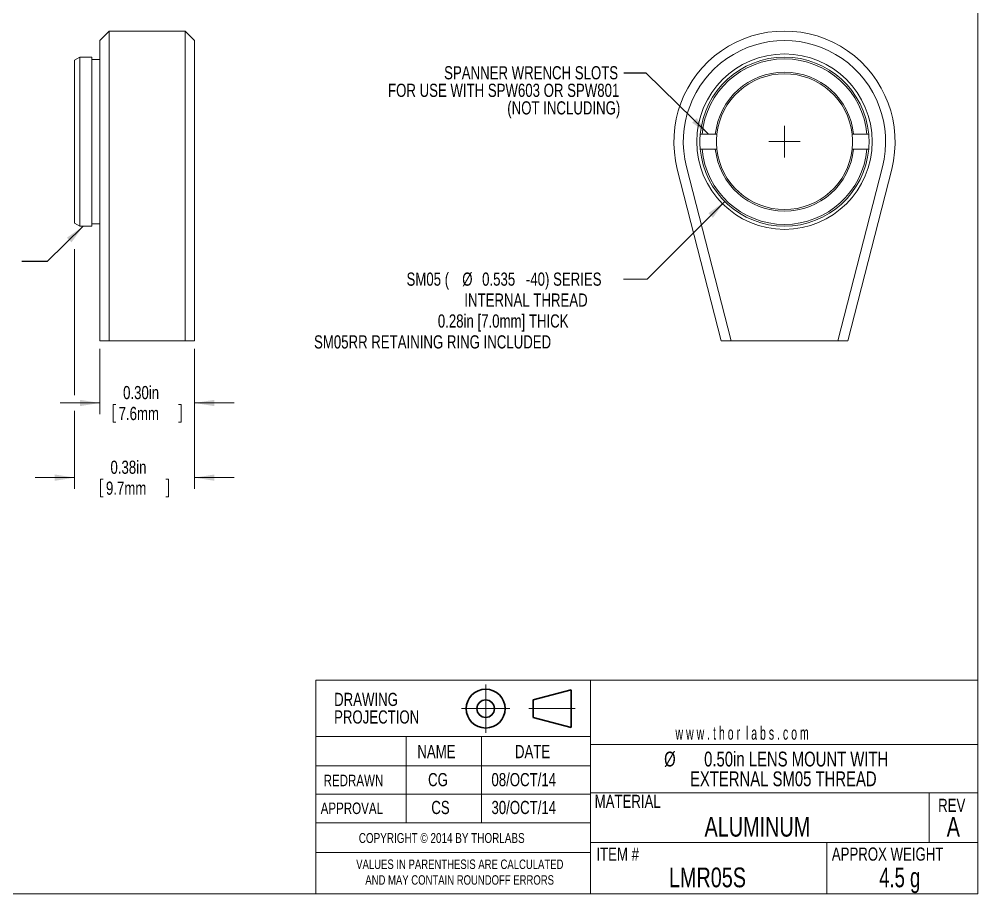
# Model space of a CAD drawing. Header units: inches. Extents: x 0.1 to 10.9, y 0 to 8.5.
# Drawn here: x 4.88 to 10.94, y 0.04 to 5.57 of the extents above; entities that cross this region are included whole.
import ezdxf

# ---------------------------------------------------------------- set-up
doc = ezdxf.new("R2010")
doc.units = ezdxf.units.IN
doc.header["$MEASUREMENT"] = 0
doc.header["$PDSIZE"] = -1
doc.linetypes.add('CENTERX2', pattern=[0.8, 0.5, -0.1, 0.1, -0.1])
doc.styles.add('SLDTEXTSTYLE0', font='TXT', dxfattribs={"width": 0.75})
doc.styles.add('SLDTEXTSTYLE1', font='TXT', dxfattribs={"width": 0.6})
doc.styles.add('SLDTEXTSTYLE2', font='TXT', dxfattribs={"width": 0.7})
doc.dimstyles.new('SLDDIMSTYLE3', dxfattribs={"dimtxt": 0.083333, "dimasz": 0.125, "dimexe": 0, "dimexo": 0.0625, "dimgap": 0.020833, "dimtad": 0, "dimtih": 1, "dimtoh": 1, "dimlfac": 0.5, "dimrnd": 1e-09, "dimzin": 0, "dimdsep": 46, "dimtxsty": 'SLDTEXTSTYLE0', "dimsah": 1, "dimcen": 0.09, "dimadec": 0, "dimazin": 0, "dimtfac": 1, "dimtmove": 0, "dimatfit": 0, "dimfxl": 1, "dimfrac": 2, "dimtolj": 1, "dimtzin": 12, "dimarcsym": 0})
doc.dimstyles.new('SLDDIMSTYLE4', dxfattribs={"dimtxt": 0.083333, "dimasz": 0.125, "dimexe": 0, "dimexo": 0.0625, "dimgap": 0.020833, "dimtad": 0, "dimtih": 1, "dimtoh": 1, "dimlfac": 0.5, "dimrnd": 1e-09, "dimdsep": 46, "dimtxsty": 'SLDTEXTSTYLE0', "dimsah": 1, "dimcen": 0.09, "dimadec": 0, "dimazin": 2, "dimtfac": 1, "dimtmove": 0, "dimatfit": 0, "dimfxl": 1, "dimfrac": 2, "dimtolj": 1, "dimtzin": 12, "dimarcsym": 0})
doc.dimstyles.new('SLDDIMSTYLE6', dxfattribs={"dimtxt": 0.18, "dimasz": 0.125, "dimexe": 0, "dimexo": 0.0625, "dimgap": 0, "dimtad": 0, "dimtih": 1, "dimtoh": 1, "dimdec": 0, "dimrnd": 1e-09, "dimzin": 0, "dimdsep": 46, "dimtxsty": 'Standard', "dimsah": 1, "dimcen": 0.09, "dimadec": 0, "dimazin": 0, "dimtfac": 0.125, "dimtdec": 0, "dimtofl": 0, "dimtmove": 0, "dimatfit": 3, "dimfxl": 1, "dimfrac": 2, "dimtolj": 1, "dimtzin": 0, "dimarcsym": 0})
doc.dimstyles.new('SLDDIMSTYLE7', dxfattribs={"dimtxt": 0.083333, "dimasz": 0.125, "dimexe": 0, "dimexo": 0.0625, "dimgap": 0.020833, "dimtad": 0, "dimtih": 1, "dimtoh": 1, "dimdec": 3, "dimlfac": 0.5, "dimrnd": 1e-09, "dimdsep": 46, "dimtxsty": 'SLDTEXTSTYLE0', "dimsah": 1, "dimcen": 0, "dimadec": 0, "dimazin": 2, "dimtfac": 1, "dimtdec": 3, "dimtofl": 0, "dimtmove": 0, "dimatfit": 3, "dimfxl": 1, "dimfrac": 2, "dimtolj": 1, "dimtzin": 12, "dimarcsym": 0})

# ---------------------------------------------------------------- blocks, each defined once
blk = doc.blocks.new('Third Angle Projection Block')
at = {"color": 7, "linetype": 'CENTERX2', "lineweight": 0}
for p, q in [((3.9951, 0.9376), (3.9951, 0.5538)), ((3.8033, 0.7457), (4.187, 0.7457)), ((4.3361, 0.7457), (4.7029, 0.7457))]:
    blk.add_line(p, q, dxfattribs=at)
at = {"color": 7, "linetype": 'Continuous', "lineweight": 30}
for p, q in [((4.6701, 0.8957), (4.3701, 0.8153)), ((4.6701, 0.5957), (4.6701, 0.8957)), ((4.3701, 0.8153), (4.3701, 0.6761)), ((4.3701, 0.6761), (4.6701, 0.5957))]:
    blk.add_line(p, q, dxfattribs=at)
for radius in [0.1536, 0.0696]:
    blk.add_circle((3.9951, 0.7457), radius, dxfattribs=at)
at = {"color": 7, "linetype": 'Continuous', "lineweight": 0}
blk.add_point((3.9951, 0.7457), dxfattribs=at)
blk = doc.blocks.new('SW_NOTE_0')
at = {"color": 0, "linetype": 'Continuous', "lineweight": 0, "char_height": 0.06, "attachment_point": 2, "style": 'SLDTEXTSTYLE0'}
for s, insert in [('VALUES IN PARENTHESIS ARE CALCULATED', (0.7837, 0.0773)), ('AND MAY CONTAIN ROUNDOFF ERRORS', (0.7826, -0.022))]:
    blk.add_mtext(s, dxfattribs=dict(at, insert=insert))
blk = doc.blocks.new('SW_NOTE_1')
at = {"color": 0, "linetype": 'Continuous', "lineweight": 0, "char_height": 0.08333, "attachment_point": 1, "style": 'SLDTEXTSTYLE0'}
for s, insert in [('DRAWING', (0, 0.1074)), ('PROJECTION', (0, -0.0037))]:
    blk.add_mtext(s, dxfattribs=dict(at, insert=insert))
blk = doc.blocks.new('SW_NOTE_2')
at = {"color": 0, "linetype": 'Continuous', "lineweight": 0, "char_height": 0.09375, "attachment_point": 2, "style": 'SLDTEXTSTYLE0'}
for s, insert in [('%%c', (0.0674, 0.1209)), ('0.50in LENS MOUNT WITH', (0.8666, 0.1209)), ('EXTERNAL SM05 THREAD', (0.7849, -0.0041))]:
    blk.add_mtext(s, dxfattribs=dict(at, insert=insert))
blk = doc.blocks.new('_D_8')
at = {"color": 7, "linetype": 'Continuous', "lineweight": 0}
for p, q in [((5.3899, 3.4854), (5.3899, 3.0717)), ((5.9899, 3.4854), (5.9899, 3.0717)), ((5.3899, 3.1417), (5.1399, 3.1417)), ((5.4751, 3.1318), (5.4751, 3.0193)), ((5.4751, 3.1318), (5.492, 3.1318)), ((5.9047, 3.1318), (5.8878, 3.1318)), ((5.9047, 3.1318), (5.9047, 3.0193)), ((5.9899, 3.1417), (6.2399, 3.1417)), ((5.4751, 3.0193), (5.492, 3.0193)), ((5.9047, 3.0193), (5.8878, 3.0193))]:
    blk.add_line(p, q, dxfattribs=at)
for points in [[(5.3899, 3.1417), (5.2649, 3.1617), (5.2649, 3.1217)], [(5.9899, 3.1417), (6.1149, 3.1217), (6.1149, 3.1617)]]:
    blk.add_solid(points, dxfattribs=at)
at = {"color": 7, "linetype": 'Continuous', "lineweight": 0, "char_height": 0.08333, "attachment_point": 1, "style": 'SLDTEXTSTYLE0'}
for s, insert in [('0.30in', (5.5372, 3.2492)), ('7.6mm', (5.5088, 3.1168))]:
    blk.add_mtext(s, dxfattribs=dict(at, insert=insert))
blk = doc.blocks.new('_D_9')
at = {"color": 7, "linetype": 'Continuous', "lineweight": 0}
for p, q in [((5.2299, 4.1161), (5.2299, 3.1917)), ((5.9899, 3.4854), (5.9899, 2.5993)), ((5.2299, 3.0917), (5.2299, 2.5993)), ((5.2299, 2.6693), (4.9799, 2.6693)), ((5.9899, 2.6693), (6.2399, 2.6693)), ((5.3951, 2.6594), (5.3951, 2.5469)), ((5.3951, 2.6594), (5.412, 2.6594)), ((5.8247, 2.6594), (5.8078, 2.6594)), ((5.8247, 2.6594), (5.8247, 2.5469)), ((5.3951, 2.5469), (5.412, 2.5469)), ((5.8247, 2.5469), (5.8078, 2.5469))]:
    blk.add_line(p, q, dxfattribs=at)
for points in [[(5.2299, 2.6693), (5.1049, 2.6893), (5.1049, 2.6493)], [(5.9899, 2.6693), (6.1149, 2.6493), (6.1149, 2.6893)]]:
    blk.add_solid(points, dxfattribs=at)
at = {"color": 7, "linetype": 'Continuous', "lineweight": 0, "char_height": 0.08333, "attachment_point": 1, "style": 'SLDTEXTSTYLE0'}
for s, insert in [('0.38in', (5.4572, 2.7767)), ('9.7mm', (5.4288, 2.6443))]:
    blk.add_mtext(s, dxfattribs=dict(at, insert=insert))
blk = doc.blocks.new('_D_10')
at = {"color": 7, "linetype": 'Continuous', "lineweight": 0}
for p, q in [((9.3431, 4.417), (8.8521, 3.9259)), ((8.8521, 3.9259), (8.7021, 3.9259))]:
    blk.add_line(p, q, dxfattribs=at)
blk.add_solid([(9.3431, 4.417), (9.2406, 4.3428), (9.2689, 4.3145)], dxfattribs=at)
at = {"color": 7, "linetype": 'Continuous', "lineweight": 0, "attachment_point": 1, "style": 'SLDTEXTSTYLE0'}
for s, insert, char_height in [('SM05 (', (7.3302, 3.9671), 0.08333), ('%%c', (7.6827, 3.9671), 0.08333), ('0.535', (7.8084, 3.9671), 0.08333), ('-40) SERIES', (8.0854, 3.9671), 0.083333), ('INTERNAL THREAD', (7.6961, 3.8347), 0.083333), ('0.28in [7.0mm] THICK', (7.5283, 3.7023), 0.083333), ('SM05RR RETAINING RING INCLUDED', (6.7451, 3.5699), 0.083333)]:
    blk.add_mtext(s, dxfattribs=dict(at, insert=insert, char_height=char_height))
blk = doc.blocks.new('SW_NOTE_5')
at = {"color": 0, "linetype": 'Continuous', "lineweight": 0, "char_height": 0.083333, "attachment_point": 3, "style": 'SLDTEXTSTYLE0'}
for s, insert in [('SPANNER WRENCH SLOTS', (-0.0369, 0.0434)), ('FOR USE WITH SPW603 OR SPW801', (-0.0294, -0.0677)), ('(NOT INCLUDING)', (-0.023, -0.1789))]:
    blk.add_mtext(s, dxfattribs=dict(at, insert=insert))
blk = doc.blocks.new('SW_CENTERMARKSYMBOL_2')
at = {"color": 0, "linetype": 'Continuous', "lineweight": 0}
for q in [(0, 0.1), (-0.1, 0), (0, -0.1), (0.1, 0)]:
    blk.add_line((0, 0), q, dxfattribs=at)

msp = doc.modelspace()

# ---------------------------------------------------------------- linework, layer by layer
at = {"color": 7, "linetype": 'Continuous', "lineweight": 0}
for p, q in [((10.9445, 0.0356), (10.9445, 8.4506)), ((5.4499, 5.4954), (5.3899, 5.4354)), ((5.9299, 5.4954), (5.4499, 5.4954)), ((5.4499, 5.4954), (5.4499, 4.6218)), ((5.9899, 5.4354), (5.9299, 5.4954)), ((5.9299, 4.6218), (5.9299, 5.4954)), ((5.3899, 4.6367), (5.3899, 5.4354)), ((5.9899, 5.4354), (5.9899, 4.6367)), ((5.2645, 5.3304), (5.2299, 5.3104)), ((5.2299, 4.7954), (5.2299, 5.3104)), ((5.3399, 5.3304), (5.2645, 5.3304)), ((5.2645, 5.3304), (5.2645, 4.7954)), ((5.3399, 5.3304), (5.3399, 4.2604)), ((5.3899, 5.3154), (5.3399, 5.3154)), ((5.2299, 4.2804), (5.2299, 4.7954)), ((5.2645, 4.7954), (5.2645, 4.2604)), ((9.1883, 4.8424), (9.1999, 4.8424)), ((9.2838, 4.8424), (9.1999, 4.8424)), ((9.2838, 4.8424), (9.2939, 4.8424)), ((10.1487, 4.8424), (10.1588, 4.8424)), ((10.2426, 4.8424), (10.1588, 4.8424)), ((10.2426, 4.8424), (10.2542, 4.8424)), ((9.1999, 4.7484), (9.1883, 4.7484)), ((9.1999, 4.7484), (9.2838, 4.7484)), ((9.2939, 4.7484), (9.2838, 4.7484)), ((10.1588, 4.7484), (10.1487, 4.7484)), ((10.1588, 4.7484), (10.2426, 4.7484)), ((10.2542, 4.7484), (10.2426, 4.7484)), ((5.3899, 3.5354), (5.3899, 4.6367)), ((5.4499, 4.6218), (5.4499, 3.5354)), ((5.9299, 3.5354), (5.9299, 4.6218)), ((5.9899, 4.6367), (5.9899, 3.5354)), ((9.3213, 3.5354), (9.0432, 4.6218)), ((9.1013, 4.6367), (9.3832, 3.5354)), ((10.0593, 3.5354), (10.3413, 4.6367)), ((10.3994, 4.6218), (10.1213, 3.5354)), ((5.2299, 4.2804), (5.2645, 4.2604)), ((5.2645, 4.2604), (5.3399, 4.2604)), ((5.3399, 4.2754), (5.3899, 4.2754)), ((5.3899, 4.0993), (5.3899, 4.0993)), ((5.3899, 4.0726), (5.3899, 4.0726)), ((5.3899, 4.0158), (5.3899, 4.0158)), ((5.4499, 3.5354), (5.3899, 3.5354)), ((5.4499, 3.5354), (5.9299, 3.5354)), ((5.9899, 3.5354), (5.9299, 3.5354)), ((9.3832, 3.5354), (9.3213, 3.5354)), ((10.0593, 3.5354), (9.3832, 3.5354)), ((10.1213, 3.5354), (10.0593, 3.5354)), ((10.9445, 1.3874), (10.9445, 1.9698)), ((6.7572, 0.2977), (6.7572, 1.3874)), ((6.7572, 1.3874), (8.4938, 1.3874)), ((8.4938, 1.3874), (8.4938, 0.0356)), ((8.4938, 1.3874), (10.9445, 1.3874)), ((6.7572, 0.4841), (6.7572, 1.0302)), ((6.7572, 0.0356), (6.7572, 1.0302)), ((8.4938, 1.0302), (6.7572, 1.0302)), ((7.3281, 1.0302), (7.3281, 0.4841)), ((7.8037, 1.0302), (7.8037, 0.4841)), ((8.4938, 0.98), (10.9445, 0.98)), ((8.4938, 0.846), (6.7572, 0.846)), ((8.4938, 0.6756), (10.9445, 0.6756)), ((10.6365, 0.6756), (10.6365, 0.3599)), ((8.4938, 0.6662), (6.7572, 0.6662)), ((8.4938, 0.4841), (6.7572, 0.4841)), ((6.7572, 0.4841), (6.7572, 0.2977)), ((8.4938, 0.3599), (10.9445, 0.3599)), ((9.9901, 0.3599), (9.9901, 0.0356)), ((6.7572, 0.2977), (8.4938, 0.2977)), ((10.9445, 0.0356), (0.0622, 0.0356))]:
    msp.add_line(p, q, dxfattribs=at)
msp.add_circle((9.7213, 4.7954), 0.555, dxfattribs=at)
for radius, start, end in [(0.7, 345.63999, 194.36001), (0.64, 345.63999, 194.36001), (0.535, 5.03996, 174.96004), (0.5235, 5.15143, 174.84857), (0.44, 6.13193, 173.86807), (0.43, 6.2751, 173.7249), (0.535, 174.95973, 180), (0.535, 180, 185.03996), (0.43, 173.7249, 186.2751), (0.43, 353.7249, 6.2751), (0.535, 354.96004, 5.03996), (0.535, 185.03996, 354.96004), (0.5235, 185.15143, 354.84857), (0.44, 186.13193, 353.86807), (0.43, 186.2751, 353.7249)]:
    msp.add_arc((9.7213, 4.7954), radius, start, end, dxfattribs=at)

# ---------------------------------------------------------------- block references
at = {"color": 8, "linetype": 'Continuous', "lineweight": 0}
msp.add_blockref('SW_NOTE_5', (8.7056, 5.2297), dxfattribs=at)
at = {"color": 7, "linetype": 'Continuous', "lineweight": 0}
for name, p in [('SW_CENTERMARKSYMBOL_2', (9.7213, 4.7954)), ('SW_NOTE_1', (6.872, 1.2001)), ('SW_NOTE_2', (8.9289, 0.8144)), ('SW_NOTE_0', (6.8836, 0.1754))]:
    msp.add_blockref(name, p, dxfattribs=at)
at = {"color": 7, "linetype": 'Continuous', "xscale": 0.8, "yscale": 0.8, "zscale": 0.8}
msp.add_blockref('Third Angle Projection Block', (4.6349, 0.6109), dxfattribs=at)

# ---------------------------------------------------------------- texts
at = {"color": 7, "linetype": 'Continuous', "lineweight": 0}
for s, insert, char_height, attachment_point, style in [('w w w . t h o r  l a b s . c o m', (9.0316, 1.0943), 0.083333, 1, 'SLDTEXTSTYLE1'), ('NAME', (7.3987, 0.9772), 0.08333, 1, 'SLDTEXTSTYLE0'), ('DATE', (8.0163, 0.9772), 0.08333, 1, 'SLDTEXTSTYLE0'), ('REDRAWN', (6.8056, 0.7895), 0.07292, 1, 'SLDTEXTSTYLE0'), ('CG', (7.4666, 0.7999), 0.08333, 1, 'SLDTEXTSTYLE0'), ('08/OCT/14', (7.8675, 0.7999), 0.08333, 1, 'SLDTEXTSTYLE0'), ('APPROVAL', (6.7872, 0.6133), 0.07292, 1, 'SLDTEXTSTYLE0'), ('CS', (7.4871, 0.6237), 0.08333, 1, 'SLDTEXTSTYLE0'), ('30/OCT/14', (7.8676, 0.6237), 0.08333, 1, 'SLDTEXTSTYLE0'), ('MATERIAL', (8.5205, 0.6624), 0.08333, 1, 'SLDTEXTSTYLE0'), ('REV', (10.6936, 0.6373), 0.08333, 1, 'SLDTEXTSTYLE0'), ('ALUMINUM', (9.5498, 0.5227), 0.125, 2, 'SLDTEXTSTYLE0'), ('A', (10.7893, 0.5227), 0.125, 2, 'SLDTEXTSTYLE0'), ('COPYRIGHT © 2014 BY THORLABS', (7.0281, 0.42), 0.0625, 1, 'SLDTEXTSTYLE0'), ('ITEM #', (8.5315, 0.3287), 0.08333, 1, 'SLDTEXTSTYLE0'), ('APPROX WEIGHT', (10.0209, 0.3287), 0.083333, 1, 'SLDTEXTSTYLE0'), ('LMR05S', (9.234, 0.202), 0.125, 2, 'SLDTEXTSTYLE0'), ('4.5 g', (10.4504, 0.202), 0.125, 2, 'SLDTEXTSTYLE2')]:
    msp.add_mtext(s, dxfattribs=dict(at, insert=insert, char_height=char_height, attachment_point=attachment_point, style=style))

# ---------------------------------------------------------------- dimensions: what is measured, and where the dimension line sits
dim = msp.add_diameter_dim_2p(p1=(10.0995, 5.1738), p2=(9.3431, 4.417), text='SM05 (<>-40) SERIES\\PINTERNAL THREAD\\P0.28in [7.0mm] THICK\\PSM05RR RETAINING RING INCLUDED', dimstyle='SLDDIMSTYLE7', dxfattribs=at)
dim.commit()
dim.dimension.update_dxf_attribs({"geometry": '_D_10', "text_midpoint": (7.6924, 3.9259), "dimtype": 163})
for base, p2, dimstyle, picture, middle in [((5.2299, 2.6693), (5.2299, 4.2804), 'SLDDIMSTYLE4', '_D_9', (5.6099, 2.6693)), ((5.3899, 3.1417), (5.3899, 3.5354), 'SLDDIMSTYLE3', '_D_8', (5.6899, 3.1417))]:
    dim = msp.add_linear_dim(base=base, p1=(5.9899, 3.5354), p2=p2, dimstyle=dimstyle, dxfattribs=at)
    dim.commit()
    dim.dimension.update_dxf_attribs({"geometry": picture, "text_midpoint": middle, "dimtype": 160})

# ---------------------------------------------------------------- leaders
at = {"color": 8, "linetype": 'Continuous', "lineweight": 0}
for points in [[(9.2401, 4.8424), (8.8469, 5.2297), (8.7056, 5.2297)], [(5.2854, 4.2604), (5.0565, 4.0361), (4.8961, 4.0361)]]:
    msp.add_leader(points, dimstyle='SLDDIMSTYLE6', dxfattribs=at)

doc.saveas('drawing.dxf')
